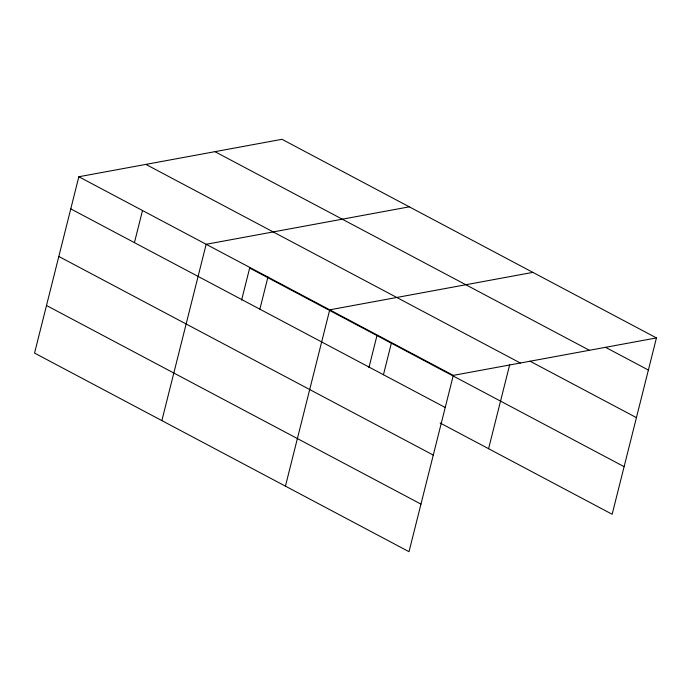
<?xml version="1.0" encoding="UTF-8"?>
<svg xmlns="http://www.w3.org/2000/svg" width="691" height="691" viewBox="0 0 691 691"><rect width="100%" height="100%" fill="white"/><g stroke="black" fill="none" stroke-linecap="round" stroke-linejoin="round"><path stroke-width="1.04" d="M656.45 337.925L281.988 139.306L78.843 176.749L34.55 353.075L409.012 551.694L453.296 375.377L656.45 337.925L612.157 514.251L440.107 422.987M134.425 242.636L142.501 210.513M161.867 420.603L206.16 244.286L409.305 206.834M241.6 300.11L249.658 268.039L624.111 466.667M259.876 309.179L267.944 277.056M285.435 486.153L329.728 309.827L532.882 272.384M368.916 367.638L376.966 335.576M383.445 374.721L391.512 342.598M488.589 448.701L509.716 364.606M605.61 347.357L648.383 370.048M214.953 151.657L589.414 350.285M529.971 361.168L636.428 417.632M145.879 164.389L520.34 363.017M78.843 176.749L453.296 375.377M70.767 208.872L445.229 407.5M58.821 256.456L433.274 455.084M46.504 305.491L420.966 504.11"/></g></svg>
